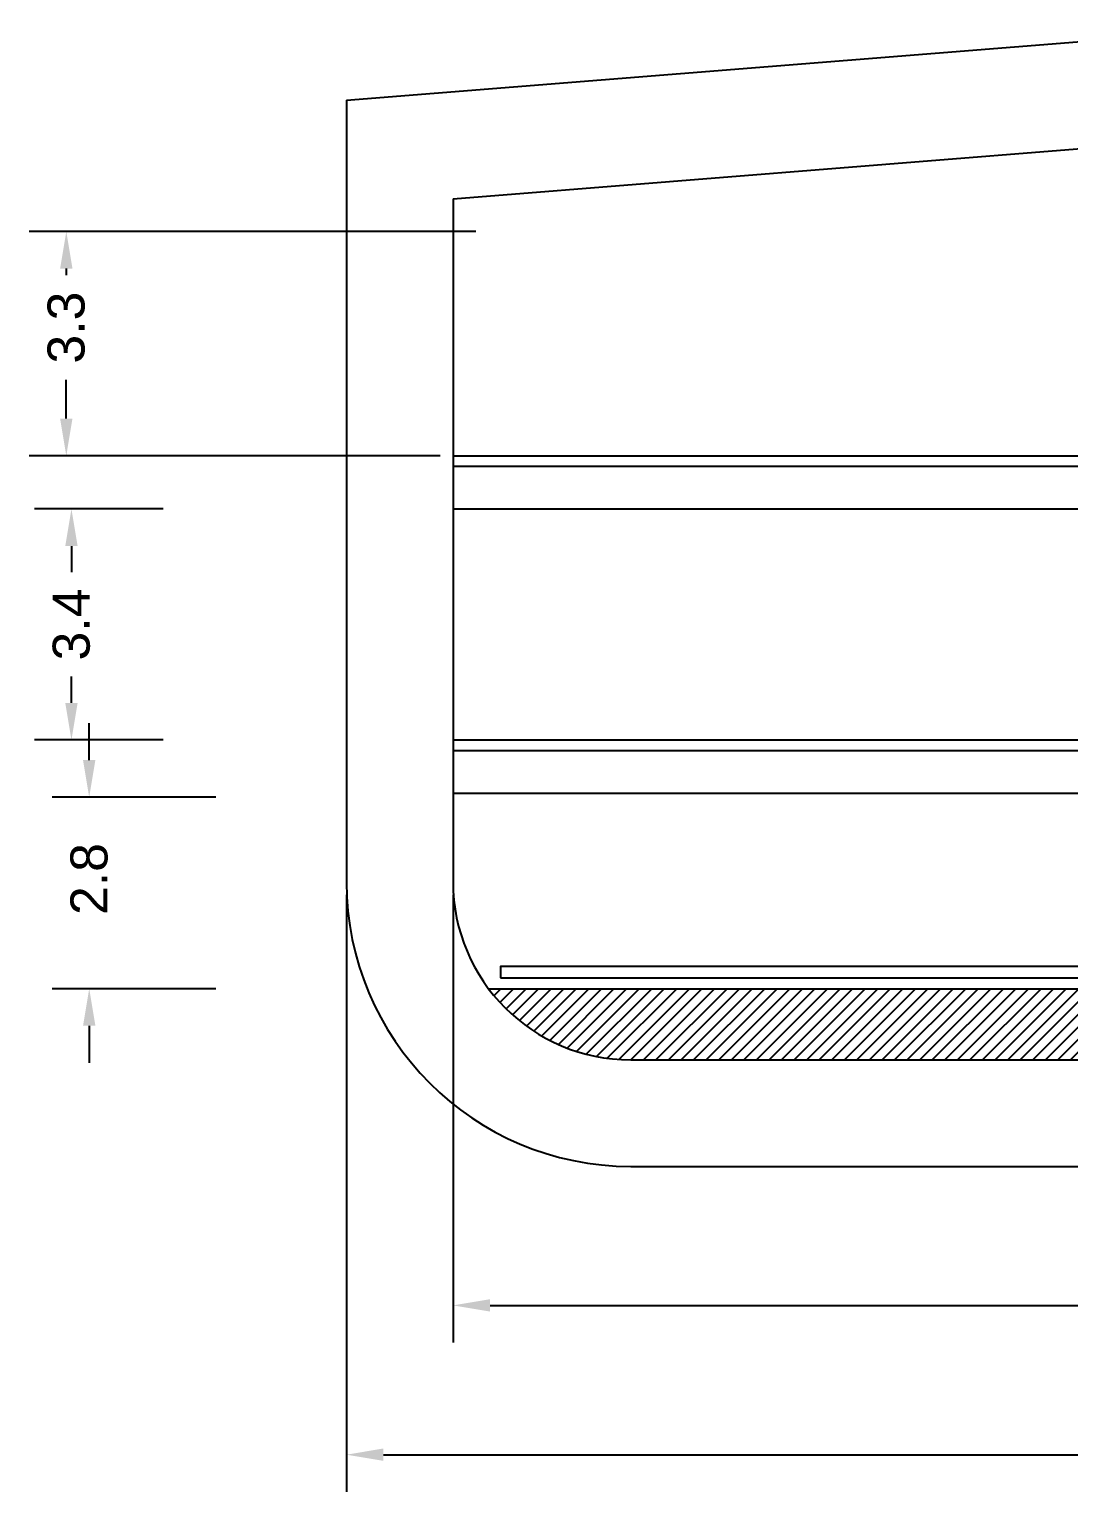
# Model space of a CAD drawing. Header units: inches. Extents: x -6 to 110, y -5 to 21.
# Drawn here: x 74.92 to 90.08, y -4.74 to 16.58 of the extents above; entities that cross this region are included whole.
import ezdxf

# ---------------------------------------------------------------- set-up
doc = ezdxf.new("R2010")
doc.units = ezdxf.units.IN
doc.header["$MEASUREMENT"] = 0
doc.layers.add('Bamboo', color=2, linetype='Continuous')
doc.layers.add('dims', color=1, linetype='Continuous')
doc.styles.get("Standard").update_dxf_attribs({"font": 'arial.ttf'})
doc.dimstyles.get("Standard").update_dxf_attribs({"dimscale": 3, "dimtxt": 0.18, "dimasz": 0.18, "dimexe": 0.18, "dimexo": 0.0625, "dimgap": 0.09, "dimtad": 0, "dimdec": 1, "dimzin": 0, "dimdsep": 46, "dimtxsty": 'Standard', "dimcen": 0.09, "dimadec": 0, "dimazin": 0, "dimtfac": 1, "dimtdec": 1, "dimtofl": 0, "dimtmove": 0, "dimatfit": 3, "dimfxl": 1, "dimtolj": 1, "dimtzin": 0, "dimarcsym": 0})

# ---------------------------------------------------------------- blocks, each defined once
blk = doc.blocks.new('*D33')
at = {"layer": 'Defpoints', "color": 0, "transparency": 16777216}
for p in [(75.465, 13.627), (81.622, 13.627), (81.104, 10.36)]:
    blk.add_point(p, dxfattribs=at)
at = {"layer": 'dims', "color": 0, "lineweight": -2, "transparency": 16777216}
for p, q in [((81.435, 13.627), (74.925, 13.627)), ((75.465, 13.087), (75.465, 12.989)), ((75.465, 10.9), (75.465, 11.466)), ((80.917, 10.36), (74.925, 10.36))]:
    blk.add_line(p, q, dxfattribs=at)
at = {"layer": 'dims', "color": 0, "transparency": 16777216}
for points in [[(75.375, 13.087), (75.555, 13.087), (75.465, 13.627)], [(75.375, 10.9), (75.555, 10.9), (75.465, 10.36)]]:
    blk.add_solid(points, dxfattribs=at)
at = {"layer": 'dims', "color": 0, "transparency": 16777216, "insert": (75.465, 12.227), "char_height": 0.54, "attachment_point": 5, "rotation": 90}
blk.add_mtext('\\A1;3.3', dxfattribs=at)
blk = doc.blocks.new('*D35')
at = {"layer": 'Defpoints', "color": 0, "transparency": 16777216}
for p in [(79.55, 4.144), (105.45, 4.144), (105.45, -4.202)]:
    blk.add_point(p, dxfattribs=at)
at = {"layer": 'dims', "color": 0, "lineweight": -2, "transparency": 16777216}
for p, q in [((79.55, 3.957), (79.55, -4.742)), ((105.45, 3.957), (105.45, -4.742)), ((80.09, -4.202), (91.78, -4.202)), ((104.91, -4.202), (93.733, -4.202))]:
    blk.add_line(p, q, dxfattribs=at)
at = {"layer": 'dims', "color": 0, "transparency": 16777216}
for points in [[(80.09, -4.112), (80.09, -4.292), (79.55, -4.202)], [(104.91, -4.112), (104.91, -4.292), (105.45, -4.202)]]:
    blk.add_solid(points, dxfattribs=at)
at = {"layer": 'dims', "color": 0, "transparency": 16777216, "insert": (92.756, -4.202), "char_height": 0.54, "attachment_point": 5}
blk.add_mtext('\\A1;25.9', dxfattribs=at)
blk = doc.blocks.new('*D30')
at = {"layer": 'Defpoints', "color": 0, "transparency": 16777216}
for p in [(75.54, 9.583), (77.066, 9.583), (77.066, 6.216)]:
    blk.add_point(p, dxfattribs=at)
at = {"layer": 'dims', "color": 0, "lineweight": -2, "transparency": 16777216}
for p, q in [((76.879, 9.583), (75, 9.583)), ((75.54, 9.043), (75.54, 8.66)), ((75.54, 6.756), (75.54, 7.139)), ((76.879, 6.216), (75, 6.216))]:
    blk.add_line(p, q, dxfattribs=at)
at = {"layer": 'dims', "color": 0, "transparency": 16777216}
for points in [[(75.45, 9.043), (75.63, 9.043), (75.54, 9.583)], [(75.45, 6.756), (75.63, 6.756), (75.54, 6.216)]]:
    blk.add_solid(points, dxfattribs=at)
at = {"layer": 'dims', "color": 0, "transparency": 16777216, "insert": (75.54, 7.899), "char_height": 0.54, "attachment_point": 5, "rotation": 90}
blk.add_mtext('\\A1;3.4', dxfattribs=at)
blk = doc.blocks.new('*D32')
at = {"layer": 'Defpoints', "color": 0, "transparency": 16777216}
for p in [(81.104, 4.144), (103.896, 4.144), (103.896, -2.026)]:
    blk.add_point(p, dxfattribs=at)
at = {"layer": 'dims', "color": 0, "lineweight": -2, "transparency": 16777216}
for p, q in [((81.104, 3.957), (81.104, -2.566)), ((103.896, 3.957), (103.896, -2.566)), ((81.644, -2.026), (91.524, -2.026)), ((103.356, -2.026), (93.476, -2.026))]:
    blk.add_line(p, q, dxfattribs=at)
at = {"layer": 'dims', "color": 0, "transparency": 16777216}
for points in [[(81.644, -1.936), (81.644, -2.116), (81.104, -2.026)], [(103.356, -1.936), (103.356, -2.116), (103.896, -2.026)]]:
    blk.add_solid(points, dxfattribs=at)
at = {"layer": 'dims', "color": 0, "transparency": 16777216, "insert": (92.5, -2.026), "char_height": 0.54, "attachment_point": 5}
blk.add_mtext('\\A1;22.8', dxfattribs=at)
blk = doc.blocks.new('*D29')
at = {"layer": 'Defpoints', "color": 0, "transparency": 16777216}
for p in [(75.799, 5.382), (77.83, 5.382), (77.83, 2.59)]:
    blk.add_point(p, dxfattribs=at)
at = {"layer": 'dims', "color": 0, "lineweight": -2, "transparency": 16777216}
for p, q in [((75.799, 5.922), (75.799, 6.462)), ((77.643, 5.382), (75.259, 5.382)), ((77.643, 2.59), (75.259, 2.59)), ((75.799, 2.05), (75.799, 1.51))]:
    blk.add_line(p, q, dxfattribs=at)
at = {"layer": 'dims', "color": 0, "transparency": 16777216}
for points in [[(75.709, 5.922), (75.889, 5.922), (75.799, 5.382)], [(75.709, 2.05), (75.889, 2.05), (75.799, 2.59)]]:
    blk.add_solid(points, dxfattribs=at)
at = {"layer": 'dims', "color": 0, "transparency": 16777216, "insert": (75.799, 4.189), "char_height": 0.54, "attachment_point": 5, "rotation": 90}
blk.add_mtext('\\A1;2.8', dxfattribs=at)

msp = doc.modelspace()

# ---------------------------------------------------------------- hatches: boundary and pattern name
at = {"layer": 'dims'}
h = msp.add_hatch(dxfattribs=at)
h.set_pattern_fill('ANSI31', color=256, scale=1.036)
h.set_pattern_definition([(45, (27.75, 0), (-0.09157033, 0.09157033), [])])
h.paths.add_polyline_path([(81.622, 2.59, 0.236068), (83.694, 1.554), (101.306, 1.554, 0.236068), (103.378, 2.59)])

# ---------------------------------------------------------------- linework, layer by layer
for p, q in [((79.55, 15.54), (92.5, 16.576)), ((79.55, 15.54), (79.55, 4.144)), ((81.104, 14.105), (92.624, 15.027)), ((81.104, 14.105), (81.104, 4.144)), ((81.104, 10.36), (103.896, 10.36)), ((81.104, 10.205), (103.896, 10.205)), ((81.104, 9.583), (103.896, 9.583)), ((81.104, 6.216), (103.896, 6.216)), ((81.104, 6.061), (103.896, 6.061)), ((81.104, 5.439), (103.896, 5.439)), ((81.622, 2.59), (103.378, 2.59)), ((83.694, 1.554), (101.306, 1.554)), ((83.694, 0), (101.306, 0))]:
    msp.add_line(p, q)
for radius in [4.144, 2.59]:
    msp.add_arc((83.694, 4.144), radius, 180, 270)
at = {"layer": 'Bamboo'}
msp.add_lwpolyline([(81.795, 2.751), (102.974, 2.751), (102.974, 2.914), (81.795, 2.914)], close=True, dxfattribs=at)

# ---------------------------------------------------------------- dimensions: what is measured, and where the dimension line sits
at = {"layer": 'dims'}
for base, p1, p2, picture, middle in [((75.465, 13.627), (81.104, 10.36), (81.622, 13.627), '*D33', (75.465, 12.227)), ((75.54, 9.583), (77.066, 6.216), (77.066, 9.583), '*D30', (75.54, 7.899)), ((75.799, 5.382), (77.83, 2.59), (77.83, 5.382), '*D29', (75.799, 4.189))]:
    dim = msp.add_linear_dim(base=base, p1=p1, p2=p2, angle=90, dimstyle='Standard', dxfattribs=at)
    dim.commit()
    dim.dimension.update_dxf_attribs({"geometry": picture, "text_midpoint": middle, "dimtype": 160})
dim = msp.add_linear_dim(base=(105.45, -4.202), p1=(79.55, 4.144), p2=(105.45, 4.144), dimstyle='Standard', dxfattribs=at)
dim.commit()
dim.dimension.update_dxf_attribs({"geometry": '*D35', "text_midpoint": (92.756, -4.202), "dimtype": 160})
dim = msp.add_linear_dim(base=(103.896, -2.026), p1=(81.104, 4.144), p2=(103.896, 4.144), dimstyle='Standard', dxfattribs=at)
dim.commit()
dim.dimension.update_dxf_attribs({"geometry": '*D32', "text_midpoint": (92.5, -2.026)})

doc.saveas('drawing.dxf')
